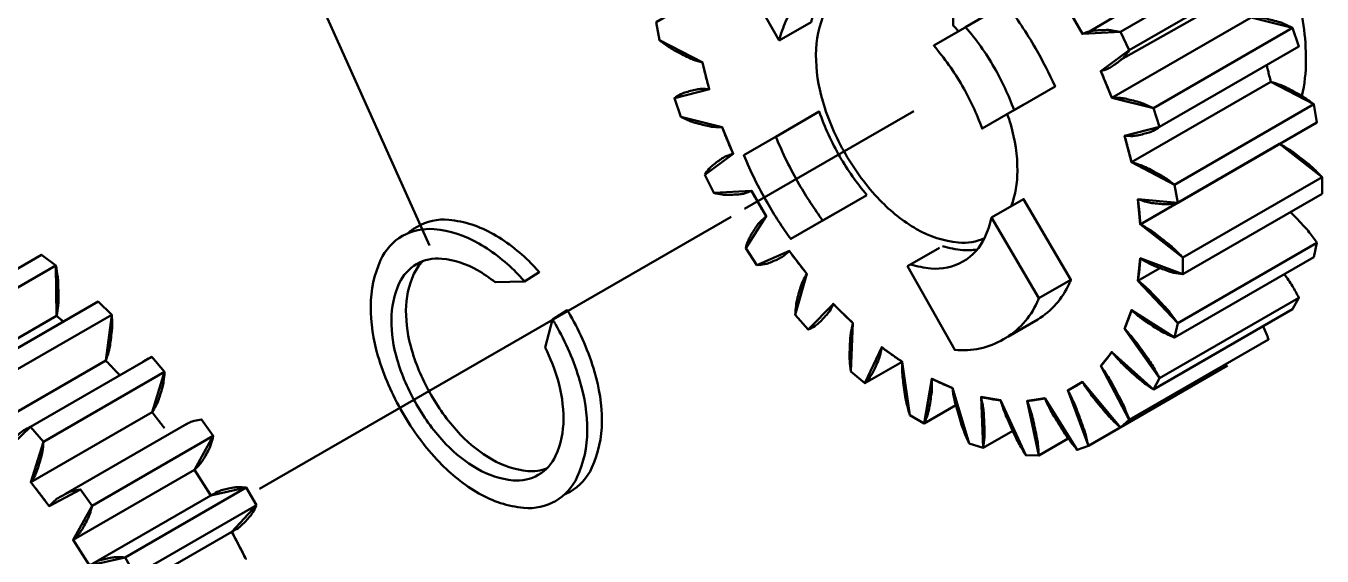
# Model space of a CAD drawing. Extents: x -99 to 181, y -251 to 146.
# Drawn here: x 80.77 to 104.57, y 46.3 to 56.04 of the extents above; entities that cross this region are included whole.
import ezdxf

# ---------------------------------------------------------------- set-up
doc = ezdxf.new("R2010")
doc.units = 0
doc.linetypes.add('STRICHPUNKT2', pattern=[18.5, 10, -4, 0.5, -4])
doc.layers.get('0').update_dxf_attribs({"linetype": 'CONTINUOUS'})
doc.layers.add('LE_ALL', color=7, linetype='CONTINUOUS', lineweight=50)

# ---------------------------------------------------------------- blocks, each defined once
blk = doc.blocks.new('111_00012', base_point=(95.918, 49.693))
at = {"layer": 'LE_ALL', "color": 2}
for p, q in [((103.295, 56.784), (100.864, 55.416)), ((101.23, 52.395), (103.787, 53.872)), ((93.4, 52.973), (93.235, 53.306)), ((99.37, 51.039), (99.956, 51.377))]:
    blk.add_line(p, q, dxfattribs=at)
for points in [[(104.197, 54.754, 0.057824), (104.272, 55.404, 0.072341), (104.088, 56.671, 0.058752), (103.466, 58.116, 0.058752), (102.526, 59.376, 0.072341), (101.521, 60.169, 0.057141), (100.928, 60.426)], [(94.602, 55.772), (93.801, 57.181, -0.143979), (94.385, 57.794, -0.156851), (95.283, 57.987, -0.00111), (95.297, 57.986), (96.094, 56.627, 0.04669), (95.715, 56.7, 0.156851), (95.129, 56.574, 0.156851), (94.726, 56.129, 0.045789), (94.602, 55.772)], [(100.035, 56.127, -0.000078), (100.08, 56.05, -0.00438), (100.11, 55.997, -0.002229), (100.167, 55.893), (99.899, 56.357, 0.027462)], [(92.832, 57.753), (92.254, 57.419), (93.034, 57.128, 0.017915), (92.87, 57.224, 0.030027), (92.768, 57.271, 0.00447), (92.627, 57.325, 0.005245), (92.506, 57.369, 0.035271), (92.418, 57.393, 0.019422), (92.254, 57.419), (92.254, 57.113, 0.01282), (92.411, 56.955, 0.022606), (92.506, 56.872, 0.002401), (92.644, 56.763, 0.002691), (92.768, 56.667, 0.025347), (92.858, 56.605, 0.013407), (93.031, 56.503), (92.346, 56.108), (92.405, 55.776)], [(97.896, 55.942, 0.008156), (97.795, 56.049), (97.795, 56.753), (96.708, 57.381), (96.708, 56.756, 0.038198), (96.423, 56.817)], [(95.452, 56.691, 0.06752), (95.312, 56.467, 0.045789), (95.188, 56.11), (94.602, 55.772)], [(95.791, 56.691, 0.148046), (95.445, 56.297, 0.106617), (95.276, 55.51, 0.072341), (95.4, 54.659, 0.058752), (95.818, 53.687, 0.058752), (96.45, 52.84, 0.072341), (97.125, 52.307, 0.106617), (97.891, 52.06, 0.136707), (98.37, 52.144)], [(98.763, 56.443, -0.03272), (99.307, 55.629, -0.02635), (99.665, 54.926), (98.913, 54.492, 0.044269), (98.549, 55.276, 0.046436), (98.024, 56.016), (98.763, 56.443)], [(103.264, 56.196), (104.027, 56.003, 0.020031), (103.865, 56.079, 0.033031), (103.763, 56.115, 0.005471), (103.625, 56.152, 0.006434), (103.507, 56.18, 0.038891), (103.42, 56.193, 0.021746), (103.264, 56.196)], [(99.078, 54.588), (98.327, 54.154, 0.044269), (97.962, 54.938, 0.046436), (97.438, 55.677), (98.177, 56.104)], [(100.167, 55.892), (100.864, 55.927, 0.025695), (100.711, 55.957, 0.041059), (100.614, 55.964, 0.008489), (100.49, 55.96, 0.009665), (100.381, 55.952, 0.046813), (100.3, 55.937, 0.027462), (100.167, 55.892)], [(104.027, 56.003), (104.141, 55.662), (101.585, 54.185), (100.942, 54.022, 0.028673), (101.086, 54.017, 0.045509), (101.177, 54.028, 0.010253), (101.29, 54.054, 0.011137), (101.393, 54.083, 0.049488), (101.469, 54.114, 0.029924), (101.585, 54.185), (101.47, 54.527, 0.020031), (101.308, 54.603, 0.033031), (101.206, 54.639, 0.005471), (101.068, 54.675, 0.006434), (100.95, 54.704, 0.038891), (100.863, 54.716, 0.021746), (100.707, 54.72), (101.47, 54.527), (104.027, 56.003)], [(93.197, 55.364), (92.405, 55.776, 0.015656), (92.569, 55.656, 0.026774), (92.67, 55.595, 0.003489), (92.812, 55.519, 0.004046), (92.936, 55.456, 0.031075), (93.025, 55.418, 0.016868), (93.197, 55.364)], [(101.028, 55.593), (100.505, 55.209, 0.030813), (100.633, 55.252, 0.049926), (100.707, 55.291, 0.011651), (100.795, 55.352, 0.01126), (100.883, 55.42, 0.048227), (100.945, 55.481, 0.030273), (101.028, 55.593)], [(93.319, 54.878), (93.193, 55.365, 0.002561), (93.218, 55.258, 0.005043), (93.232, 55.203, 0.000103), (93.252, 55.123, 0.000101), (93.274, 55.041, 0.004951), (93.288, 54.986, 0.002537), (93.319, 54.878)], [(100.504, 55.21), (100.707, 54.721, 0.00231), (100.665, 54.829, 0.004548), (100.643, 54.884, 0.000084), (100.609, 54.965, 0.000083), (100.575, 55.047, 0.004506), (100.552, 55.102, 0.0023), (100.504, 55.21)], [(101.067, 53.535), (103.624, 55.011), (104.416, 54.599), (101.859, 53.123), (101.067, 53.535), (100.941, 54.022, -0.002537), (100.972, 53.915, -0.004951), (100.987, 53.859, -0.000101), (101.008, 53.777, -0.000103), (101.029, 53.697, -0.005043), (101.042, 53.643, -0.002565), (101.067, 53.535, -0.016868), (101.238, 53.481, -0.031075), (101.328, 53.443, -0.004046), (101.452, 53.38, -0.003489), (101.594, 53.304, -0.026774), (101.695, 53.243, -0.015656), (101.859, 53.123), (101.917, 52.791), (104.474, 54.268), (104.416, 54.599, 0.015656), (104.252, 54.719, 0.026774), (104.151, 54.781, 0.003489), (104.009, 54.856, 0.004046), (103.885, 54.919, 0.031075), (103.795, 54.957, 0.016875), (103.624, 55.011, 0.002561), (103.599, 55.119, 0.005043), (103.586, 55.173, 0.000103), (103.565, 55.254, 0.000081), (103.548, 55.319)], [(92.679, 54.714), (93.322, 54.877, 0.028673), (93.177, 54.882, 0.045509), (93.087, 54.871, 0.010253), (92.974, 54.845, 0.011137), (92.871, 54.816, 0.049488), (92.795, 54.785, 0.029924), (92.679, 54.714), (92.794, 54.372, 0.020031), (92.955, 54.296, 0.033031), (93.058, 54.26, 0.005471), (93.196, 54.224, 0.006434), (93.314, 54.195, 0.038891), (93.4, 54.183, 0.021746), (93.557, 54.179), (92.794, 54.372)], [(96.212, 52.933), (95.401, 52.465, -0.02635), (94.971, 53.126, -0.03272), (94.538, 54.003), (95.337, 54.464, 0.046436), (95.715, 53.64, 0.044269), (96.212, 52.933)], [(98.862, 52.729, 0.086449), (98.975, 53.374, 0.072341), (98.851, 54.226, 0.011319), (98.788, 54.42)], [(93.756, 53.691), (93.554, 54.18, 0.00231), (93.596, 54.071, 0.004548), (93.618, 54.016, 0.000084), (93.652, 53.935, 0.000083), (93.685, 53.853, 0.004506), (93.709, 53.798, 0.0023), (93.756, 53.691)], [(94.75, 54.126), (93.952, 53.665, 0.03272), (94.385, 52.787, 0.02635), (94.814, 52.126), (95.625, 52.594)], [(103.787, 53.872), (104.567, 53.262, 0.01282), (104.41, 53.42, 0.022606), (104.315, 53.504, 0.002401), (104.177, 53.613, 0.002691), (104.053, 53.708, 0.025347), (103.963, 53.77, 0.013574), (103.787, 53.872)], [(93.235, 53.306), (93.759, 53.69, 0.030813), (93.631, 53.647, 0.049926), (93.557, 53.608, 0.011651), (93.469, 53.547, 0.01126), (93.381, 53.479, 0.048227), (93.319, 53.418, 0.030273), (93.235, 53.306)], [(104.567, 52.957), (104.567, 53.262), (102.01, 51.786), (102.01, 51.48), (101.23, 51.771, 0.017915), (101.393, 51.675, 0.030027), (101.496, 51.628, 0.00447), (101.637, 51.574, 0.005245), (101.758, 51.53, 0.035271), (101.846, 51.506, 0.019422), (102.01, 51.48), (104.567, 52.957)], [(94.096, 53.008), (93.4, 52.973, 0.025695), (93.553, 52.942, 0.041059), (93.65, 52.935, 0.008489), (93.774, 52.94, 0.009665), (93.883, 52.947, 0.046813), (93.964, 52.962, 0.027462), (94.096, 53.008)], [(94.363, 52.542), (94.094, 53.008, 0.002229), (94.151, 52.903, 0.00438), (94.18, 52.851, 0.000078), (94.225, 52.773, 0.000078), (94.27, 52.695, 0.00438), (94.301, 52.643, 0.002229), (94.363, 52.542)], [(98.801, 50.331), (99.348, 50.647, 0.148776), (99.924, 51.303, 0.006393), (99.956, 51.377), (99.088, 52.859), (98.501, 52.52)], [(101.188, 52.857), (101.23, 52.395, 0.003029), (101.224, 52.496, 0.005957), (101.22, 52.547, 0.000143), (101.213, 52.623, 0.00014), (101.206, 52.701, 0.005798), (101.2, 52.754, 0.002988), (101.188, 52.857)], [(101.917, 52.791), (101.188, 52.857, 0.023143), (101.344, 52.806, 0.037421), (101.445, 52.786, 0.007072), (101.576, 52.773, 0.008229), (101.69, 52.764, 0.043603), (101.773, 52.767, 0.025), (101.917, 52.791)], [(104.474, 52.058, 0.011172), (104.332, 52.248, 0.020166), (104.247, 52.348, 0.00185), (104.12, 52.484, 0.00199), (104.002, 52.609, 0.003392), (103.989, 52.623)], [(93.987, 51.956), (94.365, 52.542, 0.027462), (94.26, 52.45, 0.046813), (94.206, 52.387, 0.009665), (94.145, 52.297, 0.008489), (94.079, 52.191, 0.041059), (94.036, 52.104, 0.025695), (93.987, 51.956)], [(97.546, 51.963), (96.96, 51.624), (97.823, 50.09, 0.156851), (98.721, 50.284, 0.156851), (99.337, 50.965, 0.006393), (99.37, 51.039), (98.501, 52.52, -0.04669), (98.376, 52.156, -0.156851), (97.973, 51.711, -0.156851), (97.386, 51.585, -0.045789), (97.015, 51.656)], [(101.23, 52.396), (102.01, 51.786, 0.01282), (101.853, 51.944, 0.022606), (101.758, 52.027, 0.002401), (101.62, 52.136, 0.002691), (101.496, 52.232, 0.025347), (101.406, 52.294, 0.013574), (101.23, 52.396)], [(93.987, 51.956), (94.194, 51.647, 0.030273), (94.332, 51.663, 0.048227), (94.416, 51.686, 0.01126), (94.519, 51.729, 0.011651), (94.616, 51.774, 0.049926), (94.687, 51.819, 0.030813), (94.788, 51.908), (94.194, 51.647)], [(95.108, 51.488), (94.786, 51.908, 0.0023), (94.855, 51.813, 0.004506), (94.891, 51.765, 0.000083), (94.945, 51.695, 0.000084), (94.998, 51.625, 0.004548), (95.035, 51.579, 0.00231), (95.108, 51.488)], [(97.601, 51.995, 0.045789), (97.972, 51.923, 0.06752), (98.236, 51.933)], [(104.416, 51.795), (104.474, 52.058), (101.917, 50.582), (101.859, 50.318, -0.015241), (101.684, 50.394, -0.02829), (101.594, 50.442, -0.003348), (101.469, 50.52, -0.002926), (101.328, 50.611, -0.024711), (101.229, 50.683, -0.014244), (101.067, 50.82), (101.859, 50.318), (104.416, 51.795)], [(101.23, 51.771), (101.188, 51.359, 0.003794), (101.2, 51.448, 0.00743), (101.206, 51.493, 0.000224), (101.213, 51.561, 0.000216), (101.22, 51.631, 0.007182), (101.224, 51.679, 0.00373), (101.23, 51.771)], [(94.896, 50.731), (95.11, 51.489, 0.021746), (95.035, 51.351, 0.038891), (95.003, 51.27, 0.006434), (94.968, 51.154, 0.005471), (94.931, 51.016, 0.033031), (94.911, 50.909, 0.020031), (94.896, 50.731), (95.134, 50.461, 0.029924), (95.254, 50.526, 0.049488), (95.319, 50.576, 0.011137), (95.395, 50.651, 0.010253), (95.474, 50.735, 0.045509), (95.529, 50.809, 0.028673), (95.597, 50.936), (95.134, 50.461)], [(104.141, 51.048), (104.027, 50.84), (101.47, 49.363), (100.707, 50.05), (100.504, 49.795, 0.006121), (100.552, 49.847, 0.011742), (100.575, 49.875, 0.00057), (100.609, 49.917, 0.000557), (100.643, 49.96, 0.011459), (100.665, 49.991, 0.006134), (100.707, 50.051, 0.011974), (100.859, 49.878, 0.02135), (100.95, 49.786, 0.00211), (101.084, 49.665, 0.002324), (101.206, 49.556, 0.023521), (101.295, 49.484, 0.012567), (101.47, 49.363), (101.585, 49.572), (104.141, 51.048, 0.010404), (104.022, 51.261, 0.019106), (103.95, 51.372, 0.00114), (103.873, 51.481)], [(101.188, 51.359), (101.917, 50.582, 0.011172), (101.775, 50.772, 0.020166), (101.69, 50.872, 0.00185), (101.563, 51.008, 0.00199), (101.445, 51.133, 0.021701), (101.359, 51.216, 0.011565), (101.188, 51.359), (101.59, 51.591)], [(95.954, 50.583), (95.595, 50.936, 0.002537), (95.673, 50.855, 0.004951), (95.714, 50.815, 0.000101), (95.774, 50.755, 0.000103), (95.833, 50.697, 0.005043), (95.874, 50.658, 0.002561), (95.954, 50.583)], [(101.067, 50.819), (100.941, 50.477, 0.0049), (100.972, 50.55, 0.009517), (100.987, 50.587, 0.00037), (101.008, 50.644, 0.000357), (101.029, 50.702, 0.009189), (101.043, 50.742, 0.004815), (101.067, 50.819)], [(95.918, 49.693), (95.956, 50.584, 0.016868), (95.918, 50.409, 0.031075), (95.906, 50.312, 0.004046), (95.899, 50.174, 0.003489), (95.893, 50.013, 0.026774), (95.896, 49.894, 0.015656), (95.918, 49.693), (96.175, 49.476), (96.86, 49.872, -0.003029), (96.776, 49.928, -0.005957), (96.733, 49.957, -0.000143), (96.671, 50.001, -0.00014), (96.607, 50.046, -0.005798), (96.564, 50.078, -0.002988), (96.482, 50.14), (96.862, 49.873, 0.013574), (96.862, 49.67, 0.025347), (96.87, 49.562, 0.002691), (96.891, 49.406, 0.002401), (96.917, 49.232, 0.022606), (96.941, 49.108, 0.01282), (97, 48.893), (96.862, 49.873)], [(100.864, 48.664), (100.167, 49.501), (99.898, 49.346, 0.006685), (99.959, 49.376, 0.012688), (99.99, 49.393, 0.000677), (100.035, 49.418, 0.000677), (100.08, 49.444, 0.012688), (100.111, 49.463, 0.006793), (100.167, 49.502, 0.01074), (100.301, 49.302, 0.019547), (100.381, 49.196, 0.001716), (100.5, 49.051, 0.001812), (100.614, 48.914, 0.020648), (100.697, 48.823, 0.011038), (100.864, 48.664), (101.028, 48.807), (103.585, 50.283, 0.010362), (103.495, 50.507, 0.003333), (103.486, 50.528)], [(100.942, 50.478), (101.585, 49.572, 0.010404), (101.465, 49.784, 0.019106), (101.393, 49.896, 0.001615), (101.284, 50.051, 0.001666), (101.177, 50.2, 0.019702), (101.099, 50.3, 0.010565), (100.942, 50.478)], [(96.484, 50.141), (96.175, 49.476, 0.025), (96.268, 49.589, 0.043603), (96.313, 49.66, 0.008229), (96.362, 49.762, 0.007072), (96.416, 49.883, 0.037421), (96.449, 49.979, 0.023143), (96.484, 50.141)], [(100.07, 48.254), (99.476, 49.202, 0.0103), (99.583, 48.983, 0.019025), (99.648, 48.869, 0.001585), (99.748, 48.708, 0.001604), (99.848, 48.55, 0.019256), (99.922, 48.444, 0.010362), (100.07, 48.254), (100.277, 48.325, 0.011038), (100.222, 48.549, 0.020648), (100.184, 48.666, 0.001812), (100.123, 48.833, 0.001716), (100.057, 49.009, 0.019547), (100.006, 49.131, 0.01074), (99.899, 49.347), (100.277, 48.325), (102.834, 49.801)], [(100.505, 49.796), (101.028, 48.807, 0.010362), (100.938, 49.031, 0.019256), (100.883, 49.148, 0.001604), (100.796, 49.313, 0.001585), (100.707, 49.48, 0.019025), (100.64, 49.594, 0.0103), (100.505, 49.796)], [(97.402, 49.561), (97.264, 48.74, 0.019422), (97.324, 48.895, 0.035271), (97.347, 48.984, 0.005245), (97.37, 49.11, 0.00447), (97.394, 49.259, 0.030027), (97.404, 49.372, 0.017915), (97.402, 49.561)], [(97.779, 49.391), (97.401, 49.56, 0.00373), (97.484, 49.519, 0.007182), (97.527, 49.499, 0.000216), (97.591, 49.47, 0.000224), (97.653, 49.442, 0.00743), (97.696, 49.424, 0.003794), (97.779, 49.391)], [(98.089, 48.371), (97.78, 49.392, 0.011588), (97.819, 49.172, 0.021701), (97.848, 49.056, 0.00199), (97.897, 48.891, 0.00185), (97.951, 48.714, 0.020166), (97.995, 48.59, 0.011172), (98.089, 48.371)], [(98.089, 48.371), (98.346, 48.291, 0.015241), (98.368, 48.479, 0.02829), (98.371, 48.582, 0.003348), (98.366, 48.728, 0.002926), (98.358, 48.896, 0.024711), (98.346, 49.018, 0.014244), (98.307, 49.227), (98.346, 48.291), (98.889, 48.604)], [(99.908, 48.462), (99.368, 48.15, 0.012567), (99.35, 48.362, 0.023521), (99.333, 48.474, 0.002324), (99.3, 48.635, 0.00211), (99.261, 48.811, 0.02135), (99.228, 48.936, 0.011974), (99.154, 49.154), (99.368, 48.15), (99.129, 48.155, -0.010404), (99.006, 48.364, -0.019106), (98.945, 48.482, -0.001615), (98.866, 48.654, -0.001666), (98.79, 48.821, -0.019702), (98.742, 48.939, -0.010512), (98.665, 49.163, -0.0049), (98.587, 49.173, -0.009517), (98.547, 49.179, -0.00037), (98.488, 49.189, -0.000357), (98.427, 49.2, -0.009189), (98.386, 49.208, -0.004815), (98.306, 49.225), (98.666, 49.165), (99.129, 48.155)], [(99.475, 49.2), (99.153, 49.153, 0.006046), (99.225, 49.159, 0.011459), (99.262, 49.164, 0.000557), (99.317, 49.172, 0.00057), (99.37, 49.179, 0.011742), (99.406, 49.186, 0.006121), (99.475, 49.2)]]:
    blk.add_lwpolyline(points, format="xyb", dxfattribs=at)
for points in [[(103.585, 57.069), (101.028, 55.593), (100.864, 55.927), (103.421, 57.403), (102.724, 57.368), (100.3, 55.937)], [(100.707, 54.721), (103.264, 56.196), (103.062, 56.685)], [(97, 48.893), (97.264, 48.74), (97.843, 49.074)]]:
    blk.add_lwpolyline(points, dxfattribs=at)
blk = doc.blocks.new('109_00018', base_point=(76.158, 42.396))
at = {"layer": 'LE_ALL', "color": 2}
for p, q in [((81.499, 47.448), (83.725, 48.733)), ((81.641, 46.601), (83.867, 47.886)), ((81.944, 46.128), (84.17, 47.413)), ((82.326, 45.465), (84.552, 46.751))]:
    blk.add_line(p, q, dxfattribs=at)
for points in [[(81.464, 50.609, 0.003572), (81.424, 50.643, 0.001967), (81.338, 50.714), (79.112, 49.429, -0.001967)], [(81.323, 51.637), (81.338, 50.714, 0.015719), (81.365, 50.899, 0.029118), (81.371, 50.999, 0.003548), (81.37, 51.144, 0.003086), (81.366, 51.309, 0.025317), (81.357, 51.43, 0.014657), (81.323, 51.637)], [(82.349, 50.736), (82.24, 49.893, 0.018631), (82.293, 50.054, 0.033994), (82.313, 50.145, 0.004861), (82.332, 50.275, 0.004153), (82.35, 50.428, 0.029015), (82.357, 50.543, 0.017209), (82.349, 50.736)], [(82.5, 49.621, 0.001183), (82.486, 49.636, 0.000049), (82.424, 49.701, 0.00005), (82.363, 49.766, 0.003523), (82.322, 49.809, 0.001781), (82.24, 49.893), (80.014, 48.608)], [(82.896, 49.852, -0.049727), (82.963, 49.899, -0.030221), (83.085, 49.959), (83.321, 49.684, -0.020556), (83.302, 49.509, -0.033773), (83.28, 49.404, -0.005731), (83.24, 49.269, -0.006735), (83.202, 49.155, -0.03974), (83.168, 49.076, -0.02231), (83.09, 48.943), (83.321, 49.684), (81.095, 48.399), (80.859, 48.674, 0.030221), (80.738, 48.614, 0.049727), (80.67, 48.567, 0.011314), (80.592, 48.495, 0.010524), (80.51, 48.414, 0.04621), (80.454, 48.343, 0.029112), (80.382, 48.219), (80.859, 48.674), (83.085, 49.959)], [(83.317, 48.654, 0.000044), (83.261, 48.727, 0.000044), (83.204, 48.799, 0.003294), (83.166, 48.848, 0.001666), (83.09, 48.943), (80.864, 47.658, -0.001666), (80.94, 47.563, -0.003294), (80.979, 47.514, -0.000044), (81.035, 47.442, -0.000044), (81.092, 47.369, -0.003271), (81.13, 47.319, -0.00166), (81.203, 47.221), (80.864, 47.658, 0.02231), (80.942, 47.791, 0.03974), (80.977, 47.87, 0.006735), (81.014, 47.984, 0.005731), (81.054, 48.119, 0.033773), (81.077, 48.224, 0.020556), (81.095, 48.399), (80.864, 47.658)], [(83.719, 48.725, -0.007597), (83.784, 48.757, -0.049101), (83.865, 48.786, -0.030682), (84, 48.812), (84.213, 48.509, -0.02453), (84.171, 48.355, -0.039389), (84.132, 48.263, -0.007832), (84.072, 48.151, -0.00902), (84.016, 48.055, -0.045431), (83.967, 47.988, -0.026367), (83.867, 47.886), (84.213, 48.509), (81.988, 47.224), (81.641, 46.601, 0.026367), (81.741, 46.703, 0.045431), (81.79, 46.77, 0.00902), (81.846, 46.866, 0.007832), (81.906, 46.978, 0.039389), (81.945, 47.07, 0.02453), (81.988, 47.224), (81.774, 47.527, 0.030682), (81.639, 47.501, 0.049101), (81.558, 47.472, 0.011532), (81.461, 47.423, 0.011648), (81.367, 47.369, 0.0496), (81.298, 47.319, 0.030841), (81.203, 47.221), (81.774, 47.527)], [(83.867, 47.886), (84.17, 47.413, 0.001608), (84.104, 47.519, 0.003174), (84.071, 47.572, 0.000041), (84.02, 47.651, 0.000041), (83.97, 47.73, 0.003182), (83.935, 47.783, 0.00161), (83.867, 47.886)], [(85.006, 47.238), (84.819, 47.562), (82.593, 46.277, 0.02838), (82.448, 46.285, 0.045051), (82.356, 46.276, 0.010074), (82.242, 46.252, 0.011011), (82.138, 46.226, 0.049299), (82.061, 46.196, 0.029713), (81.944, 46.128), (82.593, 46.277), (82.78, 45.953), (85.006, 47.238)], [(84.17, 47.413), (84.819, 47.562, 0.02838), (84.673, 47.57, 0.045051), (84.582, 47.561, 0.010074), (84.467, 47.537, 0.011011), (84.364, 47.511, 0.049299), (84.287, 47.481, 0.029713), (84.17, 47.413)], [(85.006, 47.238), (84.552, 46.751, 0.029713), (84.67, 46.818, 0.049299), (84.734, 46.87, 0.011011), (84.808, 46.946, 0.010074), (84.886, 47.033, 0.045051), (84.94, 47.108, 0.02838), (85.006, 47.238)], [(84.552, 46.751), (84.811, 46.251, 0.00161), (84.755, 46.363, 0.003182), (84.727, 46.419, 0.000041), (84.684, 46.502, 0.000041), (84.64, 46.585, 0.003174), (84.611, 46.641, 0.001608), (84.552, 46.751)], [(81.641, 46.601), (81.944, 46.128, 0.001608), (81.878, 46.234, 0.003174), (81.845, 46.287, 0.000041), (81.794, 46.366, 0.000041), (81.744, 46.445, 0.003182), (81.71, 46.498, 0.00161), (81.641, 46.601)]]:
    blk.add_lwpolyline(points, format="xyb", dxfattribs=at)
for points in [[(80.124, 49.451), (82.349, 50.736), (82.098, 50.975), (79.872, 49.69)], [(79.098, 50.352), (81.323, 51.637), (81.062, 51.835), (78.837, 50.55)]]:
    blk.add_lwpolyline(points, dxfattribs=at)
blk = doc.blocks.new('149_00020', base_point=(90.443, 50.647))
at = {"layer": 'LE_ALL', "color": 2}
for points in [[(89.928, 51.347), (90.197, 51.518, 0.008534), (90.085, 51.64, 0.072341), (89.359, 52.213, 0.106617), (88.536, 52.478, 0.156851), (87.954, 52.352, 0.051948), (87.791, 52.234)], [(90.443, 50.647), (90.308, 50.132, -0.040899), (90.536, 49.544, -0.072341), (90.642, 48.817, -0.106617), (90.497, 48.145, -0.156851), (90.179, 47.794, -0.156851), (89.717, 47.694, -0.106617), (89.062, 47.905, -0.072341), (88.485, 48.36, -0.058752), (87.945, 49.084, -0.058752), (87.588, 49.914, -0.072341), (87.482, 50.641, -0.106617), (87.627, 51.313, -0.156851), (87.945, 51.664, -0.156851), (88.408, 51.764, -0.106617), (89.062, 51.554, -0.03881), (89.389, 51.33), (89.928, 51.347, 0.008534), (89.816, 51.469, 0.072341), (89.09, 52.042, 0.106617), (88.267, 52.306, 0.156851), (87.686, 52.181, 0.156851), (87.286, 51.74, 0.106617), (87.104, 50.895, 0.072341), (87.237, 49.98, 0.058752), (87.686, 48.937, 0.058752), (88.365, 48.026, 0.072341), (89.09, 47.454, 0.106617), (89.913, 47.189, 0.156851), (90.495, 47.314, 0.156851), (90.895, 47.756, 0.106617), (91.077, 48.601, 0.072341), (90.944, 49.515, 0.058752), (90.495, 50.559, 0.005309), (90.443, 50.647), (90.712, 50.818, -0.005309), (90.764, 50.73, -0.058752), (91.213, 49.686, -0.072341), (91.346, 48.772, -0.106617), (91.164, 47.927, -0.156851), (90.764, 47.485, -0.030431), (90.658, 47.433)], [(88.06, 51.719, 0.093214), (87.896, 51.484, 0.106617), (87.751, 50.812, 0.072341), (87.857, 50.085, 0.058752), (88.214, 49.255, 0.058752), (88.754, 48.531, 0.072341), (89.331, 48.076, 0.106617), (89.986, 47.865, 0.114927), (90.333, 47.911)]]:
    blk.add_lwpolyline(points, format="xyb", dxfattribs=at)
blk = doc.blocks.new('DK12_3_00011', base_point=(123.455, 68.094))
at = {"layer": 'LE_ALL', "color": 2}
blk.add_line((88.182, 52.009), (81.017, 67.988), dxfattribs=at)
at = {"layer": 'LE_ALL', "color": 2, "linetype": 'STRICHPUNKT2'}
for p, q in [((97.073, 54.471), (93.965, 52.677)), ((93.72, 52.535), (84.579, 47.258))]:
    blk.add_line(p, q, dxfattribs=at)
for name, p in [('111_00012', (95.918, 49.693)), ('109_00018', (76.158, 42.396)), ('149_00020', (90.443, 50.647))]:
    blk.add_blockref(name, p)
blk = doc.blocks.new('001_0000_00001', base_point=(-43.892, 35.5))
blk.add_blockref('DK12_3_00011', (123.455, 68.094))

msp = doc.modelspace()

# ---------------------------------------------------------------- block references
msp.add_blockref('001_0000_00001', (-43.892, 35.5))

doc.saveas('drawing.dxf')
